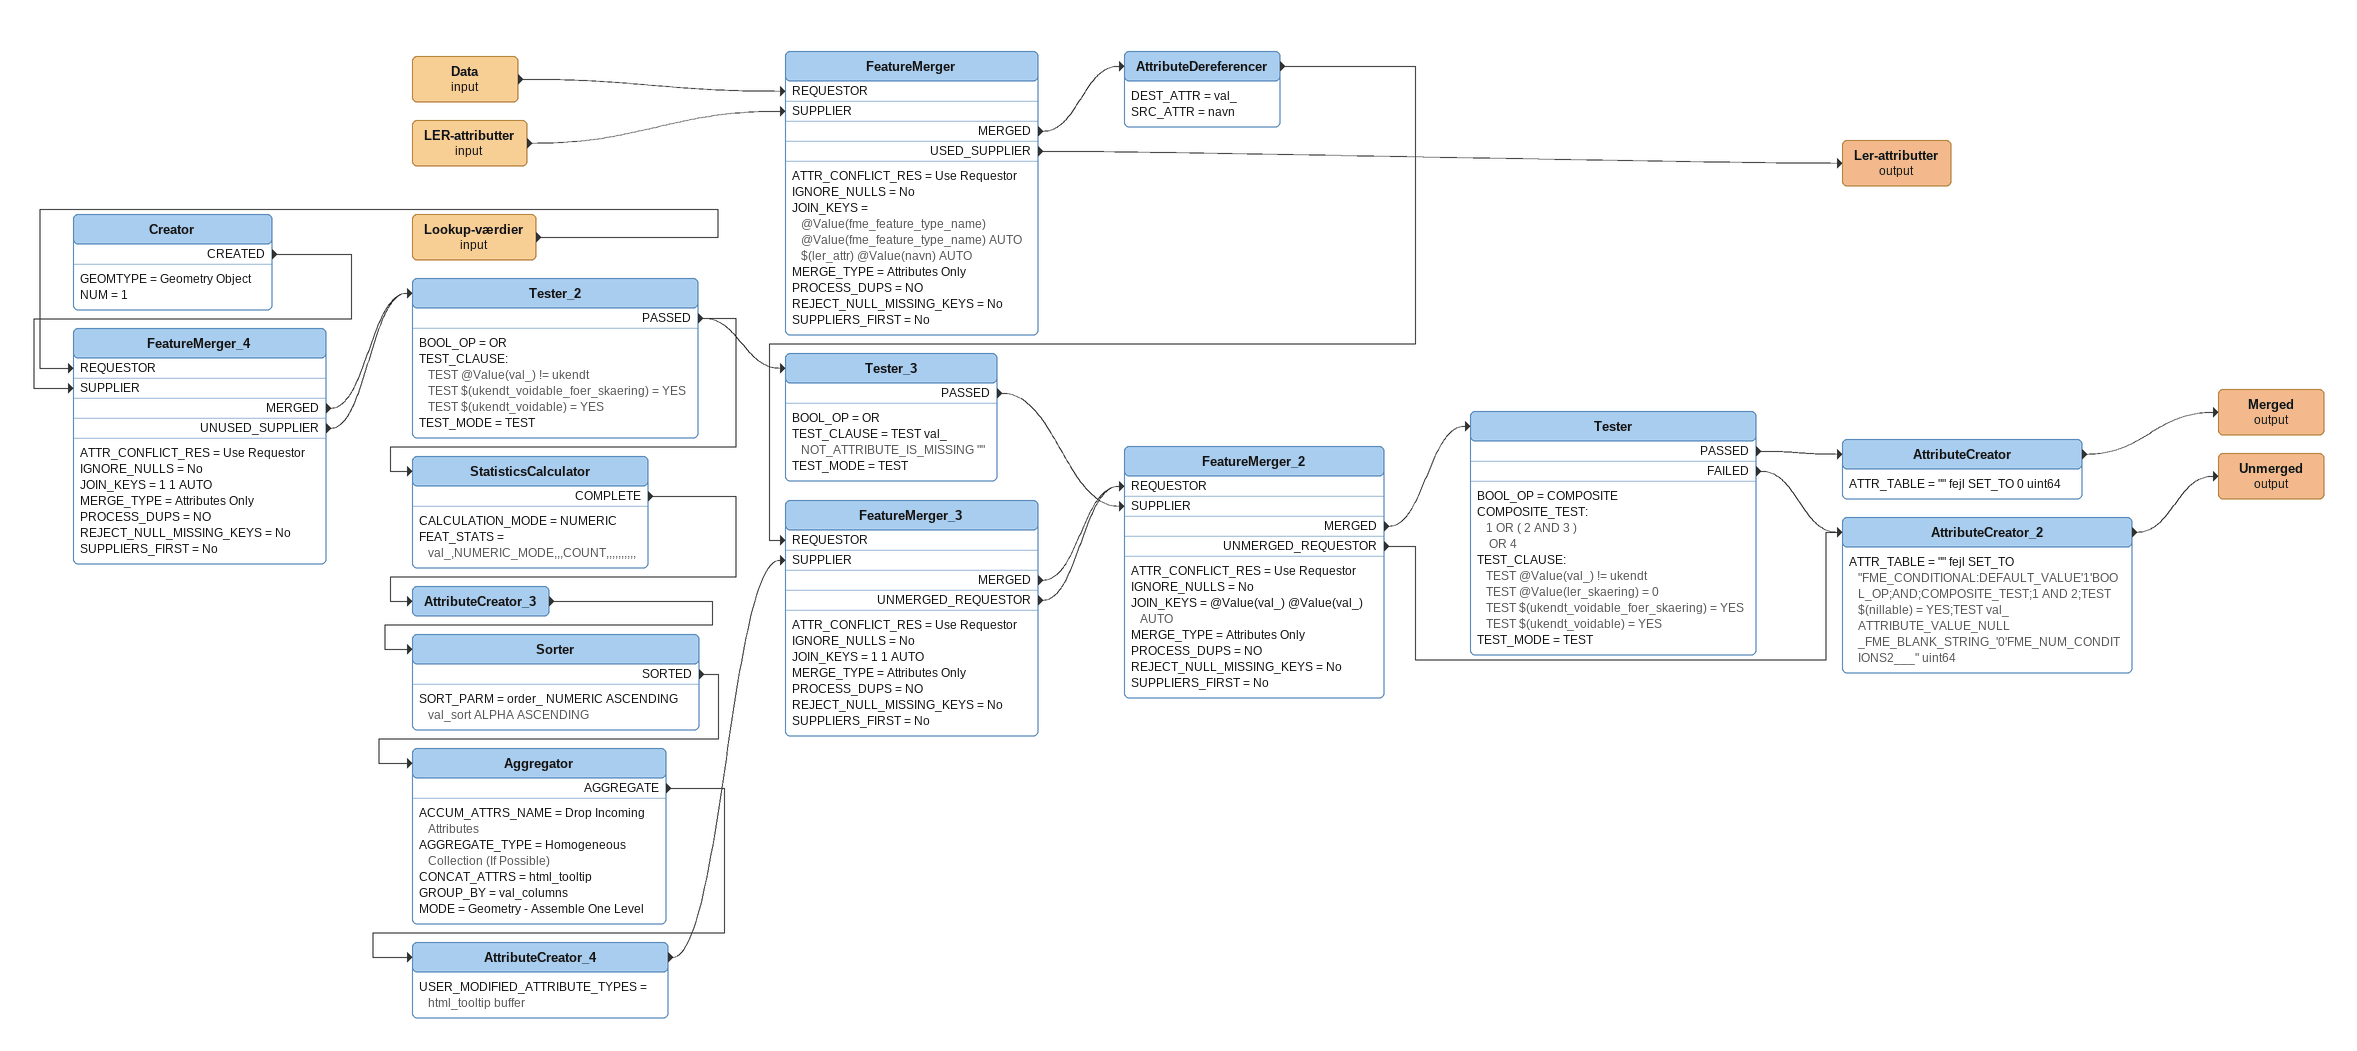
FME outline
Creator
    GEOMTYPE = Geometry Object
    NUM = 1
    CREATED -> FeatureMerger_4 [SUPPLIER]
Data (input)
    -> FeatureMerger [REQUESTOR]
LER-attributter (input)
    -> FeatureMerger [SUPPLIER]
FeatureMerger
    ATTR_CONFLICT_RES = Use Requestor
    IGNORE_NULLS = No
    JOIN_KEYS = @Value(fme_feature_type_name) @Value(fme_feature_type_name) AUTO $(ler_attr) @Value(navn) AUTO
    MERGE_TYPE = Attributes Only
    PROCESS_DUPS = NO
    REJECT_NULL_MISSING_KEYS = No
    SUPPLIERS_FIRST = No
    MERGED -> AttributeDereferencer
    USED_SUPPLIER -> Ler-attributter (output)
AttributeDereferencer
    DEST_ATTR = val_
    SRC_ATTR = navn
    -> FeatureMerger_3 [REQUESTOR]
Ler-attributter (output)
Lookup-værdier (input)
    -> FeatureMerger_4 [REQUESTOR]
FeatureMerger_4
    ATTR_CONFLICT_RES = Use Requestor
    IGNORE_NULLS = No
    JOIN_KEYS = 1 1 AUTO
    MERGE_TYPE = Attributes Only
    PROCESS_DUPS = NO
    REJECT_NULL_MISSING_KEYS = No
    SUPPLIERS_FIRST = No
    MERGED -> Tester_2
    UNUSED_SUPPLIER -> Tester_2
Tester_2
    BOOL_OP = OR
    TEST_CLAUSE:
      TEST @Value(val_) != ukendt
      TEST $(ukendt_voidable_foer_skaering) = YES
      TEST $(ukendt_voidable) = YES
    TEST_MODE = TEST
    PASSED -> Tester_3
    PASSED -> StatisticsCalculator
Tester_3
    BOOL_OP = OR
    TEST_CLAUSE = TEST val_ NOT_ATTRIBUTE_IS_MISSING ""
    TEST_MODE = TEST
    PASSED -> FeatureMerger_2 [SUPPLIER]
StatisticsCalculator
    CALCULATION_MODE = NUMERIC
    FEAT_STATS = val_,NUMERIC_MODE,,,COUNT,,,,,,,,,,
    COMPLETE -> AttributeCreator_3
AttributeCreator_3
    -> Sorter
Sorter
    SORT_PARM = order_ NUMERIC ASCENDING val_sort ALPHA ASCENDING
    SORTED -> Aggregator
Aggregator
    ACCUM_ATTRS_NAME = Drop Incoming Attributes
    AGGREGATE_TYPE = Homogeneous Collection (If Possible)
    CONCAT_ATTRS = html_tooltip
    GROUP_BY = val_columns
    MODE = Geometry - Assemble One Level
    AGGREGATE -> AttributeCreator_4
AttributeCreator_4
    USER_MODIFIED_ATTRIBUTE_TYPES = html_tooltip buffer
    -> FeatureMerger_3 [SUPPLIER]
FeatureMerger_3
    ATTR_CONFLICT_RES = Use Requestor
    IGNORE_NULLS = No
    JOIN_KEYS = 1 1 AUTO
    MERGE_TYPE = Attributes Only
    PROCESS_DUPS = NO
    REJECT_NULL_MISSING_KEYS = No
    SUPPLIERS_FIRST = No
    MERGED -> FeatureMerger_2 [REQUESTOR]
    UNMERGED_REQUESTOR -> FeatureMerger_2 [REQUESTOR]
FeatureMerger_2
    ATTR_CONFLICT_RES = Use Requestor
    IGNORE_NULLS = No
    JOIN_KEYS = @Value(val_) @Value(val_) AUTO
    MERGE_TYPE = Attributes Only
    PROCESS_DUPS = NO
    REJECT_NULL_MISSING_KEYS = No
    SUPPLIERS_FIRST = No
    MERGED -> Tester
    UNMERGED_REQUESTOR -> AttributeCreator_2
Tester
    BOOL_OP = COMPOSITE
    COMPOSITE_TEST:
      1 OR ( 2 AND 3 )
       OR 4
    TEST_CLAUSE:
      TEST @Value(val_) != ukendt
      TEST @Value(ler_skaering) = 0
      TEST $(ukendt_voidable_foer_skaering) = YES
      TEST $(ukendt_voidable) = YES
    TEST_MODE = TEST
    PASSED -> AttributeCreator
    FAILED -> AttributeCreator_2
AttributeCreator
    ATTR_TABLE = "" fejl SET_TO 0 uint64
    -> Merged (output)
Merged (output)
AttributeCreator_2
    ATTR_TABLE = "" fejl SET_TO "FME_CONDITIONAL:DEFAULT_VALUE'1'BOOL_OP;AND;COMPOSITE_TEST;1 AND 2;TEST $(nillable) = YES;TEST val_ ATTRIBUTE_VALUE_NULL _FME_BLANK_STRING_'0'FME_NUM_CONDITIONS2___" uint64
    -> Unmerged (output)
Unmerged (output)
